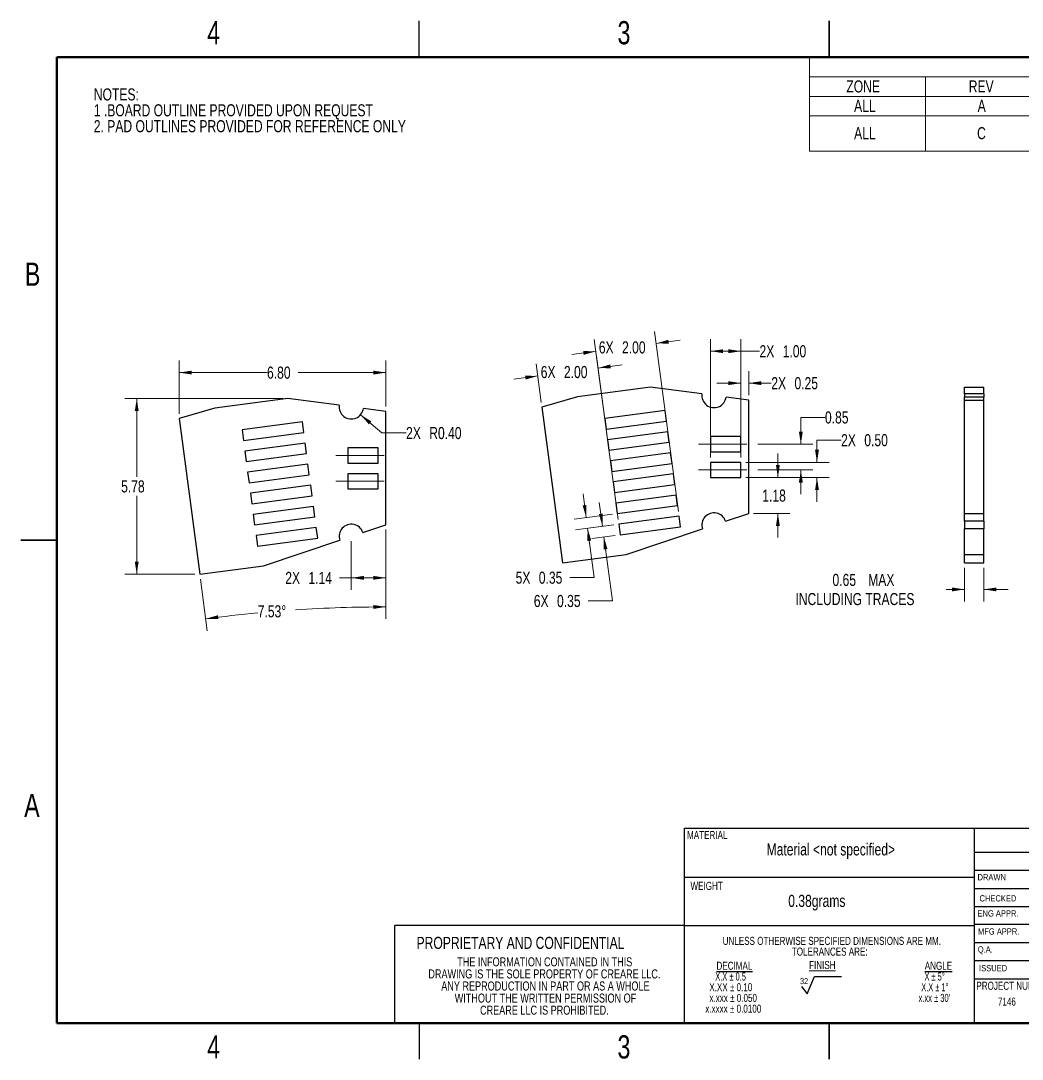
# Model space of a CAD drawing. Header units: millimetres. Extents: x 0.4 to 53.6, y 0.4 to 34.5.
# Drawn here: x 0.4 to 33.33, y 0.4 to 34.53 of the extents above; entities that cross this region are included whole.
import ezdxf

# ---------------------------------------------------------------- set-up
doc = ezdxf.new("R2010")
doc.units = ezdxf.units.MM
doc.header["$LTSCALE"] = 0.125
doc.linetypes.add('CENTERX2', pattern=[20.32, 12.7, -2.54, 2.54, -2.54])
doc.layers.add('BOARD_OUTLINE', color=7, linetype='Continuous')
doc.layers.add('FORMAT', color=7, linetype='Continuous')
doc.styles.add('SLDTEXTSTYLE0', font='TXT', dxfattribs={"width": 0.75})
doc.styles.add('SLDTEXTSTYLE1', font='TXT', dxfattribs={"width": 0.6875})
doc.styles.add('SLDTEXTSTYLE2', font='TXT', dxfattribs={"width": 0.694444})
doc.styles.add('SLDTEXTSTYLE3', font='TXT', dxfattribs={"width": 0.666667})
doc.styles.add('SLDTEXTSTYLE4', font='TXT', dxfattribs={"width": 0.7})
doc.dimstyles.new('SLDDIMSTYLE0', dxfattribs={"dimtxt": 0.396875, "dimasz": 0.41275, "dimexe": 0, "dimexo": 0.0625, "dimgap": 0.099219, "dimtad": 0, "dimtih": 1, "dimtoh": 1, "dimrnd": 1e-09, "dimzin": 0, "dimdsep": 46, "dimtxsty": 'SLDTEXTSTYLE0', "dimsah": 1, "dimcen": 0.09, "dimadec": 0, "dimazin": 0, "dimtfac": 1, "dimtmove": 0, "dimatfit": 0, "dimfxl": 1, "dimfrac": 2, "dimtolj": 1, "dimtzin": 12, "dimarcsym": 0})
doc.dimstyles.new('SLDDIMSTYLE1', dxfattribs={"dimtxt": 0.396875, "dimasz": 0.41275, "dimexe": 0, "dimexo": 0.0625, "dimgap": 0.099219, "dimtad": 0, "dimtih": 1, "dimtoh": 1, "dimrnd": 1e-09, "dimdsep": 46, "dimtxsty": 'SLDTEXTSTYLE0', "dimsah": 1, "dimcen": 0.09, "dimadec": 0, "dimazin": 2, "dimtfac": 1, "dimtmove": 0, "dimatfit": 0, "dimfxl": 1, "dimfrac": 2, "dimtolj": 1, "dimtzin": 12, "dimarcsym": 0})
doc.dimstyles.new('SLDDIMSTYLE12', dxfattribs={"dimtxt": 0.396875, "dimasz": 0.41275, "dimexe": 0, "dimexo": 0.0625, "dimgap": 0.099219, "dimtad": 0, "dimtih": 1, "dimtoh": 1, "dimdec": 4, "dimlfac": 0.125, "dimzin": 12, "dimdsep": 46, "dimtxsty": 'SLDTEXTSTYLE0', "dimsah": 1, "dimcen": 0.09, "dimazin": 3, "dimtfac": 1, "dimtofl": 0, "dimtmove": 0, "dimatfit": 3, "dimfxl": 1, "dimfrac": 2, "dimtolj": 1, "dimtzin": 12, "dimarcsym": 0})
doc.dimstyles.new('SLDDIMSTYLE13', dxfattribs={"dimtxt": 0.396875, "dimasz": 0.41275, "dimexe": 0, "dimexo": 0.0625, "dimgap": 0.099219, "dimtad": 0, "dimtih": 1, "dimtoh": 1, "dimrnd": 1e-09, "dimzin": 0, "dimdsep": 46, "dimtxsty": 'SLDTEXTSTYLE0', "dimsah": 1, "dimcen": 0, "dimadec": 0, "dimazin": 0, "dimtfac": 1, "dimtofl": 0, "dimtmove": 0, "dimatfit": 3, "dimfxl": 1, "dimfrac": 2, "dimtolj": 1, "dimtzin": 12, "dimarcsym": 0})
doc.dimstyles.new('SLDDIMSTYLE2', dxfattribs={"dimtxt": 0.396875, "dimasz": 0.41275, "dimexe": 0, "dimexo": 0.0625, "dimgap": 0.099219, "dimtad": 0, "dimtih": 1, "dimtoh": 1, "dimrnd": 1e-09, "dimzin": 12, "dimdsep": 46, "dimtxsty": 'SLDTEXTSTYLE0', "dimsah": 1, "dimcen": 0.09, "dimadec": 0, "dimazin": 3, "dimtfac": 1, "dimtmove": 0, "dimatfit": 0, "dimfxl": 1, "dimfrac": 2, "dimtolj": 1, "dimtzin": 12, "dimarcsym": 0})
doc.dimstyles.new('SLDDIMSTYLE3', dxfattribs={"dimtxt": 0.396875, "dimasz": 0.41275, "dimexe": 0, "dimexo": 0.0625, "dimgap": 0.099219, "dimtad": 0, "dimtih": 1, "dimtoh": 1, "dimrnd": 1e-09, "dimzin": 4, "dimdsep": 46, "dimtxsty": 'SLDTEXTSTYLE0', "dimsah": 1, "dimcen": 0.09, "dimadec": 0, "dimazin": 1, "dimtfac": 1, "dimtofl": 0, "dimtmove": 0, "dimatfit": 3, "dimfxl": 1, "dimfrac": 2, "dimtolj": 1, "dimtzin": 12, "dimarcsym": 0})
doc.dimstyles.new('SLDDIMSTYLE4', dxfattribs={"dimtxt": 0.396875, "dimasz": 0.41275, "dimexe": 0, "dimexo": 0.0625, "dimgap": 0.099219, "dimtad": 0, "dimtih": 1, "dimtoh": 1, "dimrnd": 1e-09, "dimzin": 4, "dimdsep": 46, "dimtxsty": 'SLDTEXTSTYLE0', "dimsah": 1, "dimcen": 0.09, "dimadec": 0, "dimazin": 1, "dimtfac": 1, "dimtdec": 4, "dimtmove": 0, "dimatfit": 0, "dimfxl": 1, "dimfrac": 2, "dimtolj": 1, "dimtzin": 12, "dimarcsym": 0})
doc.dimstyles.new('SLDDIMSTYLE5', dxfattribs={"dimtxt": 0.396875, "dimasz": 0.41275, "dimexe": 0, "dimexo": 0.0625, "dimgap": 0.099219, "dimtad": 0, "dimtih": 1, "dimtoh": 1, "dimrnd": 1e-09, "dimzin": 4, "dimdsep": 46, "dimtxsty": 'SLDTEXTSTYLE0', "dimsah": 1, "dimcen": 0.09, "dimadec": 0, "dimazin": 1, "dimtfac": 1, "dimtmove": 0, "dimatfit": 0, "dimfxl": 1, "dimfrac": 2, "dimtolj": 1, "dimtzin": 12, "dimarcsym": 0})
doc.dimstyles.new('SLDDIMSTYLE6', dxfattribs={"dimtxt": 0.396875, "dimasz": 0.41275, "dimexe": 0, "dimexo": 0.0625, "dimgap": 0.099219, "dimtad": 0, "dimtih": 1, "dimtoh": 1, "dimrnd": 1e-09, "dimdsep": 46, "dimtxsty": 'SLDTEXTSTYLE0', "dimsah": 1, "dimcen": 0.09, "dimadec": 0, "dimazin": 2, "dimtfac": 1, "dimtmove": 0, "dimatfit": 0, "dimfxl": 1, "dimfrac": 2, "dimtolj": 1, "dimarcsym": 0})
doc.dimstyles.new('SLDDIMSTYLE7', dxfattribs={"dimtxt": 0.396875, "dimasz": 0.41275, "dimexe": 0, "dimexo": 0.0625, "dimgap": 0.099219, "dimtad": 0, "dimtih": 1, "dimtoh": 1, "dimrnd": 1e-09, "dimzin": 12, "dimdsep": 46, "dimtxsty": 'SLDTEXTSTYLE0', "dimsah": 1, "dimcen": 0.09, "dimadec": 0, "dimazin": 3, "dimtfac": 1, "dimtofl": 0, "dimtmove": 0, "dimatfit": 3, "dimfxl": 1, "dimfrac": 2, "dimtolj": 1, "dimtzin": 12, "dimarcsym": 0})

# ---------------------------------------------------------------- blocks, each defined once
blk = doc.blocks.new('SW_NOTE_0')
at = {"layer": 'FORMAT', "color": 0, "attachment_point": 1, "style": 'SLDTEXTSTYLE0'}
for s, insert, char_height in [('NOTES:', (0, 0.512), 0.3969), ('1 .BOARD OUTLINE PROVIDED UPON REQUEST', (0, -0.01), 0.39687), ('2. PAD OUTLINES PROVIDED FOR REFERENCE ONLY', (0, -0.532), 0.39687)]:
    blk.add_mtext(s, dxfattribs=dict(at, insert=insert, char_height=char_height))
blk = doc.blocks.new('Note 1')
at = {"layer": 'FORMAT', "color": 7}
blk.add_blockref('SW_NOTE_0', (1.212, -1.53), dxfattribs=at)
blk = doc.blocks.new('SW_NOTE_1')
at = {"color": 0, "linetype": 'Continuous', "lineweight": 0, "char_height": 0.29766, "attachment_point": 2, "style": 'SLDTEXTSTYLE0'}
for s, insert in [('THE INFORMATION CONTAINED IN THIS', (3.586, 0.384)), ('DRAWING IS THE SOLE PROPERTY OF CREARE LLC.', (3.573, -0.013)), ('ANY REPRODUCTION IN PART OR AS A WHOLE', (3.607, -0.41)), ('WITHOUT THE WRITTEN PERMISSION OF', (3.609, -0.807)), ('CREARE LLC IS PROHIBITED.', (3.572, -1.204))]:
    blk.add_mtext(s, dxfattribs=dict(at, insert=insert))
blk = doc.blocks.new('Creare PDM Title Block')
at = {"color": 7, "linetype": 'Continuous', "lineweight": 18}
for p, q in [((68.261, 7.995), (67.855, 7.995)), ((68.261, 7.995), (68.261, 3.93)), ((68.261, 1.587), (68.261, 3.93)), ((28.575, 1.587), (68.261, 1.587))]:
    blk.add_line(p, q, dxfattribs=at)
at = {"layer": 'FORMAT'}
for p, q in [((38.1, 7.995), (68.261, 7.995)), ((38.1, 1.587), (38.1, 7.995)), ((47.625, 7.995), (47.625, 1.587)), ((54.769, 7.995), (54.769, 1.587)), ((62.976, 7.99), (62.976, 6.606)), ((62.976, 7.598), (68.235, 7.598)), ((64.208, 7.563), (64.205, 6.663)), ((47.632, 7.201), (54.796, 7.201)), ((49.572, 7.201), (49.572, 3.034)), ((51.446, 7.201), (51.446, 3.034)), ((66.679, 7.472), (65.991, 7.316)), ((65.991, 7.316), (65.991, 6.922)), ((66.679, 6.666), (66.679, 7.472)), ((63.763, 7.134), (64.663, 7.134)), ((65.929, 7.115), (66.783, 7.115)), ((65.991, 6.922), (66.679, 6.666)), ((47.625, 6.606), (54.769, 6.606)), ((54.769, 6.606), (68.263, 6.606)), ((38.1, 6.386), (47.625, 6.386)), ((47.625, 6.011), (54.769, 6.011)), ((47.625, 5.415), (54.769, 5.415)), ((28.575, 1.587), (28.575, 4.794)), ((38.1, 4.794), (28.575, 4.794)), ((38.1, 4.796), (47.625, 4.796)), ((54.769, 4.82), (47.625, 4.82)), ((54.769, 4.225), (47.625, 4.225)), ((54.769, 3.93), (68.261, 3.93)), ((56.175, 3.93), (56.175, 2.263)), ((58.948, 3.93), (58.948, 2.263)), ((66.472, 3.93), (66.472, 2.263)), ((54.769, 3.629), (47.625, 3.629)), ((54.76, 3.034), (47.625, 3.034)), ((54.769, 2.263), (68.263, 2.263)), ((57.386, 2.263), (57.386, 1.587)), ((64.471, 2.263), (64.471, 1.587))]:
    blk.add_line(p, q, dxfattribs=at)
for radius in [0.4, 0.185]:
    blk.add_circle((64.215, 7.122), radius, dxfattribs=at)
at = {"color": 7, "linetype": 'Continuous', "lineweight": 0}
blk.add_blockref('SW_NOTE_1', (29.917, 3.363), dxfattribs=at)
at = {"color": 7, "linetype": 'Continuous', "lineweight": 0, "style": 'SLDTEXTSTYLE0'}
for s, insert, char_height, attachment_point in [('MATERIAL', (38.183, 7.9), 0.2646, 1), ('HANOVER', (60.866, 7.877), 0.2977, 2), ('THIRD ANGLE PROJECTION', (64.009, 7.923), 0.19844, 1), ('APPROVALS', (49.613, 7.79), 0.3969, 1), ('NEW HAMPSHIRE', (60.865, 7.42), 0.29766, 2), ('NAME', (50.133, 6.943), 0.2064, 1), ('DATE', (52.654, 6.903), 0.2064, 1), ('03755', (60.753, 7.015), 0.2977, 2), ('WEIGHT', (38.295, 6.228), 0.2646, 1), ('DRAWN', (47.735, 6.484), 0.2064, 1), ('TITLE:', (54.944, 6.377), 0.3969, 1), ('CHECKED', (47.801, 5.789), 0.2064, 1), ('ENG APPR.', (47.733, 5.294), 0.2064, 1), ('MFG APPR.', (47.749, 4.699), 0.2064, 1), ('PROPRIETARY AND CONFIDENTIAL', (29.287, 4.42), 0.39687, 1), ('Q.A.', (47.743, 4.109), 0.2064, 1), ('SIZE', (55.115, 3.755), 0.3175, 1), ('CAGE CODE', (56.259, 3.79), 0.3175, 1), ('DRAWING No', (59.06, 3.798), 0.3307, 1), ('REV', (66.962, 3.798), 0.3307, 1), ('ISSUED', (47.786, 3.495), 0.2064, 1), ('PROJECT NUMBER / NAME', (47.697, 2.944), 0.26458, 1)]:
    blk.add_mtext(s, dxfattribs=dict(at, insert=insert, char_height=char_height, attachment_point=attachment_point))
blk = doc.blocks.new('SW_NOTE_2')
at = {"layer": 'FORMAT', "color": 0, "attachment_point": 2}
for s, insert, char_height, style in [('\\LDECIMAL', (0.943, 0.341), 0.2646, 'SLDTEXTSTYLE0'), ('X.X ± 0.5', (0.817, -0.012), 0.2646, 'SLDTEXTSTYLE2'), ('X.XX ± 0.10', (0.824, -0.364), 0.26458, 'SLDTEXTSTYLE0'), ('x.xxx ± 0.050', (0.903, -0.717), 0.26458, 'SLDTEXTSTYLE0'), ('x.xxxx ± 0.0100', (0.906, -1.07), 0.26458, 'SLDTEXTSTYLE0')]:
    blk.add_mtext(s, dxfattribs=dict(at, insert=insert, char_height=char_height, style=style))
blk = doc.blocks.new('SW_NOTE_3')
at = {"layer": 'FORMAT', "color": 0, "char_height": 0.26458, "attachment_point": 2, "style": 'SLDTEXTSTYLE0'}
for s, insert in [('UNLESS OTHERWISE SPECIFIED DIMENSIONS ARE MM.', (4.324, 0.341)), ('TOLERANCES ARE:', (4.254, -0.012))]:
    blk.add_mtext(s, dxfattribs=dict(at, insert=insert))
blk = doc.blocks.new('SW_NOTE_4')
at = {"layer": 'FORMAT', "color": 0, "char_height": 0.2646, "attachment_point": 2}
for s, insert, style in [('\\LANGLE', (0.757, 0.341), 'SLDTEXTSTYLE0'), ('X ± 5°', (0.631, -0.012), 'SLDTEXTSTYLE3'), ('X.X ± 1°', (0.639, -0.364), 'SLDTEXTSTYLE1'), ("x.xx ± 30'", (0.621, -0.717), 'SLDTEXTSTYLE4')]:
    blk.add_mtext(s, dxfattribs=dict(at, insert=insert, style=style))
blk = doc.blocks.new('SW_TABLEANNOTATION_0')
at = {"color": 0, "linetype": 'Continuous', "lineweight": 0}
for p, q in [((0, 0), (0, -3.075)), ((25.964, 0), (0, 0)), ((25.964, -3.075), (25.964, 0)), ((0, -0.638), (25.964, -0.638)), ((3.819, -0.638), (3.819, -3.075)), ((7.639, -0.638), (7.639, -3.075)), ((18.325, -0.638), (18.325, -3.075)), ((22.144, -0.638), (22.144, -3.075)), ((0, -1.276), (25.964, -1.276)), ((0, -1.915), (25.964, -1.915)), ((0, -3.075), (25.964, -3.075))]:
    blk.add_line(p, q, dxfattribs=at)
at = {"color": 0, "linetype": 'Continuous', "lineweight": 0, "attachment_point": 1, "style": 'SLDTEXTSTYLE0'}
for s, insert, char_height in [('REVISIONS', (11.685, -0.112), 0.3969), ('ZONE', (1.215, -0.751), 0.3969), ('REV', (5.241, -0.751), 0.3969), ('DESCRIPTION', (11.321, -0.751), 0.39687), ('DATE', (19.587, -0.751), 0.3969), ('REV BY', (23.184, -0.751), 0.3969), ('ALL', (1.47, -1.389), 0.3969), ('A', (5.533, -1.389), 0.397), ('INITIAL RELEASE', (11.067, -1.389), 0.39687), ('7/8/2019', (19.123, -1.389), 0.3969), ('EYUAN', (23.191, -1.389), 0.3969), ('REVISED OUTLINE SLIGHTLY;', (9.591, -2.027), 0.39687), ('ALL', (1.47, -2.288), 0.3969), ('C', (5.514, -2.288), 0.397), ('7/16/19', (19.27, -2.288), 0.3969), ('EYUAN', (23.191, -2.288), 0.3969), ('REVISED PADS FOR FPC CONNECTOR', (8.274, -2.549), 0.39687)]:
    blk.add_mtext(s, dxfattribs=dict(at, insert=insert, char_height=char_height))
blk = doc.blocks.new('_D')
at = {"color": 7, "linetype": 'Continuous', "lineweight": 18}
for p, q in [((27.375, 20.747), (26.582, 20.747)), ((26.582, 20.747), (26.582, 20.016)), ((24.241, 20.016), (26.978, 20.016)), ((24.241, 19.516), (26.978, 19.516)), ((26.582, 19.516), (26.582, 18.722))]:
    blk.add_line(p, q, dxfattribs=at)
for points in [[(26.582, 20.016), (26.645, 20.429), (26.518, 20.429)], [(26.582, 19.516), (26.518, 19.103), (26.645, 19.103)]]:
    blk.add_solid(points, dxfattribs=at)
at = {"color": 7, "linetype": 'Continuous', "lineweight": 18, "char_height": 0.3969, "attachment_point": 1, "style": 'SLDTEXTSTYLE0'}
for s, insert in [('2X', (27.375, 20.943)), ('0.50', (28.138, 20.943))]:
    blk.add_mtext(s, dxfattribs=dict(at, insert=insert))
blk = doc.blocks.new('_D_1')
at = {"color": 7, "linetype": 'Continuous', "lineweight": 18}
for p, q in [((19.527, 17.915), (19.423, 18.702)), ((19.904, 17.964), (19.134, 17.863)), ((19.95, 17.617), (19.18, 17.516)), ((19.573, 17.568), (19.852, 15.461)), ((19.852, 15.461), (19.058, 15.461))]:
    blk.add_line(p, q, dxfattribs=at)
for points in [[(19.527, 17.915), (19.536, 18.332), (19.41, 18.316)], [(19.573, 17.568), (19.564, 17.15), (19.69, 17.167)]]:
    blk.add_solid(points, dxfattribs=at)
at = {"color": 7, "linetype": 'Continuous', "lineweight": 18, "char_height": 0.3969, "attachment_point": 1, "style": 'SLDTEXTSTYLE0'}
for s, insert in [('6X', (17.269, 15.658)), ('0.35', (18.032, 15.658))]:
    blk.add_mtext(s, dxfattribs=dict(at, insert=insert))
blk = doc.blocks.new('_D_2')
at = {"color": 7, "linetype": 'Continuous', "lineweight": 18}
for p, q in [((18.993, 18.197), (18.889, 18.984)), ((19.858, 18.311), (18.599, 18.145)), ((19.904, 17.964), (18.645, 17.798)), ((19.039, 17.85), (19.253, 16.227)), ((19.253, 16.227), (18.459, 16.227))]:
    blk.add_line(p, q, dxfattribs=at)
for points in [[(18.993, 18.197), (19.002, 18.615), (18.876, 18.598)], [(19.039, 17.85), (19.03, 17.433), (19.156, 17.449)]]:
    blk.add_solid(points, dxfattribs=at)
at = {"color": 7, "linetype": 'Continuous', "lineweight": 18, "char_height": 0.3969, "attachment_point": 1, "style": 'SLDTEXTSTYLE0'}
for s, insert in [('5X', (16.671, 16.424)), ('0.35', (17.433, 16.424))]:
    blk.add_mtext(s, dxfattribs=dict(at, insert=insert))
blk = doc.blocks.new('_D_3')
at = {"color": 7, "linetype": 'Continuous', "lineweight": 18}
for p, q in [((25.296, 19.516), (25.296, 20.31)), ((24.241, 19.516), (25.693, 19.516)), ((24.495, 18.337), (25.693, 18.337)), ((25.296, 18.337), (25.296, 17.544))]:
    blk.add_line(p, q, dxfattribs=at)
for points in [[(25.296, 19.516), (25.359, 19.929), (25.232, 19.929)], [(25.296, 18.337), (25.232, 17.925), (25.359, 17.925)]]:
    blk.add_solid(points, dxfattribs=at)
at = {"color": 7, "linetype": 'Continuous', "lineweight": 18, "insert": (24.783, 19.123), "char_height": 0.3969, "attachment_point": 1, "style": 'SLDTEXTSTYLE0'}
blk.add_mtext('1.18', dxfattribs=at)
blk = doc.blocks.new('_D_4')
at = {"color": 7, "linetype": 'Continuous', "lineweight": 18}
for p, q in [((23.082, 20.175), (23.082, 24.067)), ((24.082, 20.175), (24.082, 24.067)), ((23.082, 23.67), (24.082, 23.67)), ((24.082, 23.67), (24.692, 23.67))]:
    blk.add_line(p, q, dxfattribs=at)
for points in [[(23.082, 23.67), (23.495, 23.607), (23.495, 23.734)], [(24.082, 23.67), (23.669, 23.734), (23.669, 23.607)]]:
    blk.add_solid(points, dxfattribs=at)
at = {"color": 7, "linetype": 'Continuous', "lineweight": 18, "char_height": 0.3969, "attachment_point": 1, "style": 'SLDTEXTSTYLE0'}
for s, insert in [('2X', (24.692, 23.867)), ('1.00', (25.454, 23.867))]:
    blk.add_mtext(s, dxfattribs=dict(at, insert=insert))
blk = doc.blocks.new('_D_5')
at = {"color": 7, "linetype": 'Continuous', "lineweight": 18}
for p, q in [((26.844, 21.495), (26.051, 21.495)), ((26.051, 21.495), (26.051, 20.614)), ((24.638, 20.614), (26.447, 20.614)), ((24.638, 19.766), (26.447, 19.766)), ((26.051, 19.766), (26.051, 18.972))]:
    blk.add_line(p, q, dxfattribs=at)
for points in [[(26.051, 20.614), (26.114, 21.027), (25.987, 21.027)], [(26.051, 19.766), (25.987, 19.353), (26.114, 19.353)]]:
    blk.add_solid(points, dxfattribs=at)
at = {"color": 7, "linetype": 'Continuous', "lineweight": 18, "insert": (26.844, 21.691), "char_height": 0.3969, "attachment_point": 1, "style": 'SLDTEXTSTYLE0'}
blk.add_mtext('0.85', dxfattribs=at)
blk = doc.blocks.new('_D_6')
at = {"color": 7, "linetype": 'Continuous', "lineweight": 18}
for p, q in [((22.023, 18.405), (21.241, 24.322)), ((20.04, 18.143), (19.258, 24.06)), ((21.293, 23.928), (22.08, 24.032)), ((19.31, 23.666), (18.523, 23.562))]:
    blk.add_line(p, q, dxfattribs=at)
for points in [[(21.293, 23.928), (21.711, 23.919), (21.694, 24.045)], [(19.31, 23.666), (18.893, 23.675), (18.909, 23.549)]]:
    blk.add_solid(points, dxfattribs=at)
at = {"color": 7, "linetype": 'Continuous', "lineweight": 18, "char_height": 0.3969, "attachment_point": 1, "style": 'SLDTEXTSTYLE0'}
for s, insert in [('6X', (19.407, 23.994)), ('2.00', (20.17, 23.994))]:
    blk.add_mtext(s, dxfattribs=dict(at, insert=insert))
blk = doc.blocks.new('_D_7')
at = {"color": 7, "linetype": 'Continuous', "lineweight": 18}
for p, q in [((24.082, 20.175), (24.082, 23.017)), ((24.336, 22.224), (24.336, 23.017)), ((24.082, 22.62), (23.288, 22.62)), ((24.336, 22.62), (25.079, 22.62))]:
    blk.add_line(p, q, dxfattribs=at)
for points in [[(24.082, 22.62), (23.669, 22.683), (23.669, 22.556)], [(24.336, 22.62), (24.749, 22.556), (24.749, 22.683)]]:
    blk.add_solid(points, dxfattribs=at)
at = {"color": 7, "linetype": 'Continuous', "lineweight": 18, "char_height": 0.3969, "attachment_point": 1, "style": 'SLDTEXTSTYLE0'}
for s, insert in [('2X', (25.079, 22.817)), ('0.25', (25.841, 22.817))]:
    blk.add_mtext(s, dxfattribs=dict(at, insert=insert))
blk = doc.blocks.new('_D_8')
at = {"color": 7, "linetype": 'Continuous', "lineweight": 18}
for p, q in [((17.515, 21.984), (17.348, 23.25)), ((20.04, 18.143), (19.331, 23.512)), ((19.383, 23.118), (20.17, 23.222)), ((17.4, 22.856), (16.613, 22.752))]:
    blk.add_line(p, q, dxfattribs=at)
for points in [[(19.383, 23.118), (19.8, 23.109), (19.784, 23.235)], [(17.4, 22.856), (16.982, 22.865), (16.999, 22.739)]]:
    blk.add_solid(points, dxfattribs=at)
at = {"color": 7, "linetype": 'Continuous', "lineweight": 18, "char_height": 0.3969, "attachment_point": 1, "style": 'SLDTEXTSTYLE0'}
for s, insert in [('6X', (17.497, 23.184)), ('2.00', (18.259, 23.184))]:
    blk.add_mtext(s, dxfattribs=dict(at, insert=insert))
blk = doc.blocks.new('_D_9')
at = {"color": 7, "linetype": 'Continuous', "lineweight": 18}
for p, q in [((31.437, 16.553), (31.437, 15.443)), ((32.072, 16.553), (32.072, 15.443)), ((31.437, 15.84), (30.831, 15.84)), ((32.072, 15.84), (32.866, 15.84))]:
    blk.add_line(p, q, dxfattribs=at)
for points in [[(31.437, 15.84), (31.024, 15.903), (31.024, 15.776)], [(32.072, 15.84), (32.485, 15.776), (32.485, 15.903)]]:
    blk.add_solid(points, dxfattribs=at)
at = {"color": 7, "linetype": 'Continuous', "lineweight": 18, "attachment_point": 1, "style": 'SLDTEXTSTYLE0'}
for s, insert, char_height in [('0.65', (27.091, 16.351), 0.3969), ('MAX', (28.266, 16.351), 0.3969), ('INCLUDING TRACES', (25.873, 15.721), 0.39687)]:
    blk.add_mtext(s, dxfattribs=dict(at, insert=insert, char_height=char_height))
blk = doc.blocks.new('_D_25')
at = {"color": 7, "linetype": 'Continuous', "lineweight": 18}
for p, q in [((9.021, 22.115), (3.814, 22.115)), ((4.211, 22.115), (4.211, 19.542)), ((4.211, 16.339), (4.211, 18.912)), ((6.125, 16.339), (3.814, 16.339))]:
    blk.add_line(p, q, dxfattribs=at)
for points in [[(4.211, 22.115), (4.147, 21.703), (4.274, 21.703)], [(4.211, 16.339), (4.274, 16.752), (4.147, 16.752)]]:
    blk.add_solid(points, dxfattribs=at)
at = {"color": 7, "linetype": 'Continuous', "lineweight": 18, "insert": (3.697, 19.424), "char_height": 0.3969, "attachment_point": 1, "style": 'SLDTEXTSTYLE0'}
blk.add_mtext('5.78', dxfattribs=at)
blk = doc.blocks.new('_D_26')
at = {"color": 7, "linetype": 'Continuous', "lineweight": 18}
for p, q in [((5.608, 21.613), (5.608, 23.364)), ((12.408, 21.852), (12.408, 23.364)), ((5.608, 22.967), (8.495, 22.967)), ((12.408, 22.967), (9.521, 22.967))]:
    blk.add_line(p, q, dxfattribs=at)
for points in [[(5.608, 22.967), (6.021, 22.904), (6.021, 23.031)], [(12.408, 22.967), (11.995, 23.031), (11.995, 22.904)]]:
    blk.add_solid(points, dxfattribs=at)
at = {"color": 7, "linetype": 'Continuous', "lineweight": 18, "insert": (8.495, 23.164), "char_height": 0.3969, "attachment_point": 1, "style": 'SLDTEXTSTYLE0'}
blk.add_mtext('6.80', dxfattribs=at)
blk = doc.blocks.new('_D_27')
at = {"color": 7, "linetype": 'Continuous', "lineweight": 18}
for p, q in [((12.408, 17.806), (12.408, 14.868)), ((6.305, 16.182), (6.53, 14.481))]:
    blk.add_line(p, q, dxfattribs=at)
for start, end in [(95.3476, 97.5299), (90, 93.7751)]:
    blk.add_arc((12.408, -29.99), 45.255, start, end, dxfattribs=at)
for points in [[(12.408, 15.265), (11.995, 15.327), (11.996, 15.2)], [(6.478, 14.875), (6.895, 14.864), (6.879, 14.99)]]:
    blk.add_solid(points, dxfattribs=at)
at = {"color": 7, "linetype": 'Continuous', "lineweight": 18, "insert": (8.19, 15.318), "char_height": 0.3969, "attachment_point": 1, "style": 'SLDTEXTSTYLE0'}
blk.add_mtext('7.53°', dxfattribs=at)
blk = doc.blocks.new('_D_28')
at = {"color": 7, "linetype": 'Continuous', "lineweight": 18}
for p, q in [((12.408, 17.806), (12.408, 15.823)), ((11.268, 17.424), (11.268, 15.823)), ((11.268, 16.22), (10.884, 16.22)), ((12.408, 16.22), (11.268, 16.22))]:
    blk.add_line(p, q, dxfattribs=at)
for points in [[(11.268, 16.22), (11.681, 16.157), (11.681, 16.284)], [(12.408, 16.22), (11.995, 16.284), (11.995, 16.157)]]:
    blk.add_solid(points, dxfattribs=at)
at = {"color": 7, "linetype": 'Continuous', "lineweight": 18, "char_height": 0.3969, "attachment_point": 1, "style": 'SLDTEXTSTYLE0'}
for s, insert in [('2X', (9.096, 16.417)), ('1.14', (9.858, 16.417))]:
    blk.add_mtext(s, dxfattribs=dict(at, insert=insert))
blk = doc.blocks.new('_D_29')
at = {"color": 7, "linetype": 'Continuous', "lineweight": 18}
for p, q in [((11.572, 21.582), (12.274, 20.983)), ((12.274, 20.983), (13.068, 20.983))]:
    blk.add_line(p, q, dxfattribs=at)
blk.add_solid([(11.572, 21.582), (11.845, 21.266), (11.927, 21.363)], dxfattribs=at)
at = {"color": 7, "linetype": 'Continuous', "lineweight": 18, "char_height": 0.3969, "attachment_point": 1, "style": 'SLDTEXTSTYLE0'}
for s, insert in [('2X', (13.068, 21.179)), ('R0.40', (13.83, 21.179))]:
    blk.add_mtext(s, dxfattribs=dict(at, insert=insert))

msp = doc.modelspace()

# ---------------------------------------------------------------- linework, layer by layer
at = {"color": 7, "linetype": 'CENTERX2', "lineweight": 18}
for p, q in [((22.68531, 20.61446), (24.47906, 20.61446)), ((10.75729, 20.24213), (12.55104, 20.24213)), ((22.68531, 19.76594), (24.47906, 19.76594)), ((10.75729, 19.3936), (12.55104, 19.3936))]:
    msp.add_line(p, q, dxfattribs=at)
at = {"color": 7, "linetype": 'Continuous', "lineweight": 25}
for p, q in [((1.5875, 17.4625), (0.39687, 17.4625)), ((26.9875, 1.5875), (26.9875, 0.39687))]:
    msp.add_line(p, q, dxfattribs=at)
at = {"layer": 'BOARD_OUTLINE', "linetype": 'Continuous', "lineweight": 25}
for p, q in [((21.1076, 22.48769), (18.70627, 22.17027)), ((22.79928, 22.26645), (21.1076, 22.48769)), ((31.43712, 22.48769), (32.07212, 22.48769)), ((31.43712, 22.26645), (31.43712, 22.48769)), ((32.07212, 22.26645), (31.43712, 22.26645)), ((31.43712, 22.26645), (31.43712, 22.16271)), ((32.07212, 22.26645), (32.07212, 22.48769)), ((32.07212, 22.26645), (32.07212, 22.16271)), ((9.17957, 22.11535), (6.77824, 21.79794)), ((10.87125, 21.89411), (9.17957, 22.11535)), ((18.70627, 22.17027), (17.53611, 21.82625)), ((24.33619, 22.06545), (23.59252, 22.16271)), ((24.33619, 18.3374), (24.33619, 22.06545)), ((32.07212, 22.16271), (31.43712, 22.16271)), ((31.43712, 22.06545), (31.43712, 22.16271)), ((31.43712, 18.3374), (31.43712, 22.06545)), ((31.43712, 22.06545), (32.07212, 22.06545)), ((32.07212, 22.06545), (32.07212, 22.16271)), ((32.07212, 18.3374), (32.07212, 22.06545)), ((6.77824, 21.79794), (5.60808, 21.45391)), ((12.40816, 21.69312), (11.66449, 21.79037)), ((12.40816, 17.96506), (12.40816, 21.69312)), ((17.53611, 21.82625), (18.21222, 16.71132)), ((21.58532, 21.71713), (19.60257, 21.45504)), ((21.63119, 21.37015), (21.58532, 21.71713)), ((5.60808, 21.45391), (6.28419, 16.33898)), ((9.6573, 21.34479), (7.67454, 21.08271)), ((9.70316, 20.99781), (9.6573, 21.34479)), ((19.60257, 21.45504), (19.64844, 21.10806)), ((19.64844, 21.10806), (21.63119, 21.37015)), ((7.67454, 21.08271), (7.72041, 20.73573)), ((7.72041, 20.73573), (9.70316, 20.99781)), ((21.67705, 21.02316), (19.6943, 20.76108)), ((21.72292, 20.67618), (21.67705, 21.02316)), ((23.08219, 20.86446), (23.08219, 20.36446)), ((24.08219, 20.86446), (23.08219, 20.86446)), ((24.08219, 20.36446), (24.08219, 20.86446)), ((9.74903, 20.65083), (7.76627, 20.38874)), ((9.79489, 20.30385), (9.74903, 20.65083)), ((11.15416, 20.49213), (11.15416, 19.99213)), ((12.15416, 20.49213), (11.15416, 20.49213)), ((12.15416, 19.99213), (12.15416, 20.49213)), ((19.6943, 20.76108), (19.74017, 20.4141)), ((19.74017, 20.4141), (21.72292, 20.67618)), ((7.76627, 20.38874), (7.81214, 20.04176)), ((7.81214, 20.04176), (9.79489, 20.30385)), ((21.76878, 20.3292), (19.78603, 20.06711)), ((21.81465, 19.98222), (21.76878, 20.3292)), ((23.08219, 20.36446), (24.08219, 20.36446)), ((9.84076, 19.95687), (7.858, 19.69478)), ((9.88662, 19.60988), (9.84076, 19.95687)), ((11.15416, 19.99213), (12.15416, 19.99213)), ((19.78603, 20.06711), (19.8319, 19.72013)), ((19.8319, 19.72013), (21.81465, 19.98222)), ((23.08219, 20.01594), (23.08219, 19.51594)), ((24.08219, 20.01594), (23.08219, 20.01594)), ((24.08219, 19.51594), (24.08219, 20.01594)), ((7.858, 19.69478), (7.90387, 19.3478)), ((7.90387, 19.3478), (9.88662, 19.60988)), ((11.15416, 19.6436), (11.15416, 19.1436)), ((12.15416, 19.6436), (11.15416, 19.6436)), ((12.15416, 19.1436), (12.15416, 19.6436)), ((21.86052, 19.63524), (19.87776, 19.37315)), ((21.90638, 19.28826), (21.86052, 19.63524)), ((23.08219, 19.51594), (24.08219, 19.51594)), ((9.93249, 19.2629), (7.94973, 19.00082)), ((9.97835, 18.91592), (9.93249, 19.2629)), ((11.15416, 19.1436), (12.15416, 19.1436)), ((19.87776, 19.37315), (19.92363, 19.02617)), ((19.92363, 19.02617), (21.90638, 19.28826)), ((7.94973, 19.00082), (7.9956, 18.65383)), ((7.9956, 18.65383), (9.97835, 18.91592)), ((21.95225, 18.94127), (19.96949, 18.67919)), ((21.99811, 18.59429), (21.95225, 18.94127)), ((10.02422, 18.56894), (8.04147, 18.30685)), ((10.07008, 18.22196), (10.02422, 18.56894)), ((19.96949, 18.67919), (20.01536, 18.3322)), ((20.01536, 18.3322), (21.99811, 18.59429)), ((8.04147, 18.30685), (8.08733, 17.95987)), ((8.08733, 17.95987), (10.07008, 18.22196)), ((22.04398, 18.24731), (20.06122, 17.98522)), ((22.08984, 17.90033), (22.04398, 18.24731)), ((23.57518, 18.08245), (24.33619, 18.3374)), ((31.43712, 18.3374), (32.07212, 18.3374)), ((31.43712, 18.08245), (31.43712, 18.3374)), ((32.07212, 18.08245), (32.07212, 18.3374)), ((10.11595, 17.87498), (8.1332, 17.61289)), ((10.16181, 17.52799), (10.11595, 17.87498)), ((11.64715, 17.71011), (12.40816, 17.96506)), ((20.06122, 17.98522), (20.10709, 17.63824)), ((20.10709, 17.63824), (22.08984, 17.90033)), ((20.31023, 16.98864), (22.81662, 17.82832)), ((32.07212, 18.08245), (31.43712, 18.08245)), ((31.43712, 18.08245), (31.43712, 17.82832)), ((32.07212, 17.82832), (31.43712, 17.82832)), ((31.43712, 16.98864), (31.43712, 17.82832)), ((32.07212, 18.08245), (32.07212, 17.82832)), ((32.07212, 16.98864), (32.07212, 17.82832)), ((8.1332, 17.61289), (8.17906, 17.26591)), ((8.17906, 17.26591), (10.16181, 17.52799)), ((8.3822, 16.6163), (10.88859, 17.45598)), ((18.21222, 16.71132), (20.31023, 16.98864)), ((31.43712, 16.98864), (32.07212, 16.98864)), ((31.43712, 16.71132), (31.43712, 16.98864)), ((32.07212, 16.71132), (32.07212, 16.98864)), ((6.28419, 16.33898), (8.3822, 16.6163)), ((31.43712, 16.71132), (32.07212, 16.71132))]:
    msp.add_line(p, q, dxfattribs=at)
for centre, start, end in [((23.1959, 22.21458), 172.549073, 352.549073), ((11.26787, 21.84224), 172.549073, 352.549073), ((23.1959, 17.95538), 18.521667, 198.521667), ((11.26787, 17.58305), 18.521667, 198.521667)]:
    msp.add_arc(centre, 0.4, start, end, dxfattribs=at)
at = {"layer": 'FORMAT', "linetype": 'Continuous', "lineweight": 25}
for p, q in [((13.49375, 33.3375), (13.49375, 34.52813)), ((26.9875, 34.52825), (26.9875, 33.33738)), ((26.9875, 33.3375), (26.9875, 34.52813)), ((0.39675, 17.4625), (1.58763, 17.4625)), ((13.49375, 1.5875), (13.49375, 0.39687)), ((26.9875, 0.39675), (26.9875, 1.58763))]:
    msp.add_line(p, q, dxfattribs=at)
at = {"layer": 'FORMAT', "linetype": 'Continuous', "lineweight": 50}
for p, q in [((1.5875, 1.5875), (1.5875, 33.3375)), ((1.5875, 33.3375), (52.3875, 33.3375)), ((52.3875, 1.5875), (1.5875, 1.5875))]:
    msp.add_line(p, q, dxfattribs=at)
at = {"layer": 'FORMAT'}
for p, q in [((26.25558, 2.54397), (26.50144, 3.11683)), ((26.50144, 3.11683), (27.38387, 3.11683)), ((26.07366, 2.78723), (26.25558, 2.54397))]:
    msp.add_line(p, q, dxfattribs=at)

# ---------------------------------------------------------------- block references
at = {"color": 7, "linetype": 'Continuous', "lineweight": 0}
msp.add_blockref('SW_TABLEANNOTATION_0', (26.33241, 33.32315), dxfattribs=at)
at = {"color": 7, "linetype": 'Continuous'}
for name, p in [('Note 1', (1.58733, 33.32706)), ('Creare PDM Title Block', (-15.87296, 0))]:
    msp.add_blockref(name, p, dxfattribs=at)
at = {"layer": 'FORMAT'}
for name, p in [('SW_NOTE_3', (22.74619, 4.07902)), ('SW_NOTE_2', (22.92338, 3.26082)), ('SW_NOTE_4', (29.81963, 3.26082))]:
    msp.add_blockref(name, p, dxfattribs=at)

# ---------------------------------------------------------------- texts
at = {"color": 7, "linetype": 'Continuous', "lineweight": 0, "style": 'SLDTEXTSTYLE0'}
for s, insert, char_height, attachment_point in [('4', (6.7392, 34.52046), 0.762, 2), ('3', (20.23295, 34.52046), 0.762, 2), ('B', (0.78793, 26.58296), 0.762, 2), ('A', (0.76332, 9.12046), 0.762, 2), ('Material <not specified>', (27.03725, 7.49263), 0.396875, 2), ('0.38grams', (26.57666, 5.80079), 0.396875, 2), ('\\LFINISH', (26.32211, 3.62533), 0.264583, 1), ('32', (26.02382, 3.06382), 0.198437, 1), ('7146', (32.53245, 2.42406), 0.264583, 1), ('4', (6.7392, 1.18296), 0.762, 2), ('3', (20.23295, 1.18296), 0.762, 2)]:
    msp.add_mtext(s, dxfattribs=dict(at, insert=insert, char_height=char_height, attachment_point=attachment_point))

# ---------------------------------------------------------------- dimensions: what is measured, and where the dimension line sits
at = {"color": 7, "linetype": 'Continuous', "lineweight": 18}
for base, p1, p2, angle, text, dimstyle, picture, middle in [((21.29305, 23.92822), (20.06122, 17.98522), (22.04398, 18.24731), 7.5299, '6X <>', 'SLDDIMSTYLE4', '_D_6', (20.30168, 23.79717)), ((17.39996, 22.85619), (20.06122, 17.98522), (17.53611, 21.82625), 7.5299, '6X <>', 'SLDDIMSTYLE5', '_D_8', (18.39134, 22.98723)), ((26.58151, 20.01594), (24.08219, 19.51594), (24.08219, 20.01594), 90, '2X <>', 'SLDDIMSTYLE0', '_D', (26.58151, 20.74673)), ((18.99267, 18.19702), (20.06122, 17.98522), (20.01536, 18.3322), 277.5299, '5X <>', 'SLDDIMSTYLE1', '_D_2', (19.25304, 16.22727)), ((19.57324, 17.56767), (20.06122, 17.98522), (20.10709, 17.63824), 277.5299, '6X <>', 'SLDDIMSTYLE1', '_D_1', (19.85166, 15.46132))]:
    dim = msp.add_linear_dim(base=base, p1=p1, p2=p2, angle=angle, text=text, dimstyle=dimstyle, dxfattribs=at)
    dim.commit()
    dim.dimension.update_dxf_attribs({"geometry": picture, "text_midpoint": middle, "dimtype": 160})
for base, p1, p2, text, dimstyle, picture, middle in [((24.08219, 23.6703), (23.08219, 20.01594), (24.08219, 20.01594), '2X <>', 'SLDDIMSTYLE3', '_D_4', (25.58619, 23.6703)), ((24.33619, 22.61997), (24.08219, 20.01594), (24.33619, 22.06545), '2X <>', 'SLDDIMSTYLE1', '_D_7', (25.97295, 22.61997)), ((12.40816, 16.2201), (11.26787, 17.58305), (12.40816, 17.96506), '2X <>', 'SLDDIMSTYLE7', '_D_28', (9.99014, 16.2201)), ((32.072119167, 15.8395325894), (31.437119167, 16.7113159453), (32.072119167, 16.7113159453), '<> MAX \\P INCLUDING TRACES', 'SLDDIMSTYLE6', '_D_9', (28.2773433203, 15.8395325894))]:
    dim = msp.add_linear_dim(base=base, p1=p1, p2=p2, text=text, dimstyle=dimstyle, dxfattribs=at)
    dim.commit()
    dim.dimension.update_dxf_attribs({"geometry": picture, "text_midpoint": middle, "dimtype": 160})
dim = msp.add_linear_dim(base=(12.40816, 22.96739), p1=(5.60808, 21.45391), p2=(12.40816, 21.69312), dimstyle='SLDDIMSTYLE3', dxfattribs=at)
dim.commit()
dim.dimension.update_dxf_attribs({"geometry": '_D_26', "text_midpoint": (9.00812, 22.96739), "dimtype": 160})
for base, p1, p2, dimstyle, picture, middle in [((4.21058, 16.33898), (9.17957, 22.11535), (6.28419, 16.33898), 'SLDDIMSTYLE7', '_D_25', (4.21058, 19.22717)), ((26.05057, 19.76594), (24.47906, 20.61446), (24.47906, 19.76594), 'SLDDIMSTYLE1', '_D_5', (26.05057, 21.49478)), ((25.29591, 18.3374), (24.08219, 19.51594), (24.33619, 18.3374), 'SLDDIMSTYLE2', '_D_3', (25.29591, 18.92667))]:
    dim = msp.add_linear_dim(base=base, p1=p1, p2=p2, angle=90, dimstyle=dimstyle, dxfattribs=at)
    dim.commit()
    dim.dimension.update_dxf_attribs({"geometry": picture, "text_midpoint": middle, "dimtype": 160})
dim = msp.add_angular_dim_2l(base=(10.91753, 15.24049), line1=((6.28419, 16.33898), (5.60808, 21.45391)), line2=((12.40816, 21.69312), (12.40816, 17.96506)), dimstyle='SLDDIMSTYLE12', dxfattribs=at)
dim.commit()
dim.dimension.update_dxf_attribs({"geometry": '_D_27', "text_midpoint": (8.80949, 15.12174), "dimtype": 162})
dim = msp.add_radius_dim(center=(11.26787, 21.84224), mpoint=(11.572, 21.58243), text='2X <>', dimstyle='SLDDIMSTYLE13', dxfattribs=at)
dim.commit()
dim.dimension.update_dxf_attribs({"geometry": '_D_29', "text_midpoint": (14.12288, 20.98264), "dimtype": 164})

doc.saveas('drawing.dxf')
